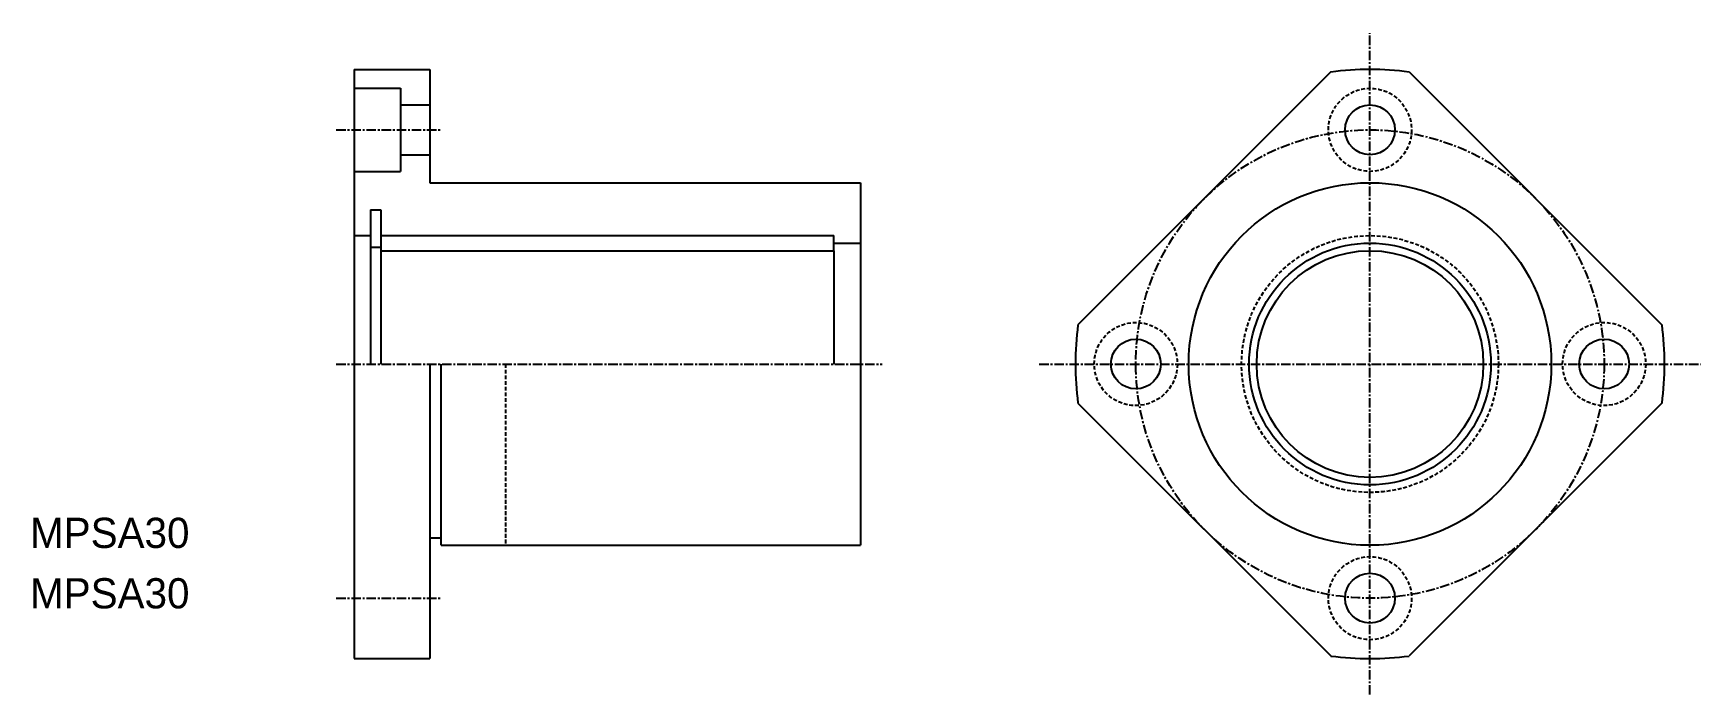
# Model space of a CAD drawing. Extents: x 10 to 231, y -1 to 86.
import ezdxf

# ---------------------------------------------------------------- set-up
doc = ezdxf.new("R2010")
doc.units = 0
doc.linetypes.add('CENTER', pattern=[2, 1.25, -0.25, 0.25, -0.25])
doc.linetypes.add('DASHED', pattern=[0.75, 0.5, -0.25])
doc.layers.get('0').update_dxf_attribs({"linetype": 'CONTINUOUS'})
doc.layers.add('CENTER', color=1, linetype='CENTER')

msp = doc.modelspace()

# ---------------------------------------------------------------- linework, layer by layer
at = {"color": 7, "linetype": 'CONTINUOUS'}
for p, q in [((52.92, 81.35), (52.92, 3.35)), ((52.92, 81.35), (62.92, 81.35)), ((62.92, 81.35), (62.92, 66.35)), ((182.18, 81.01), (148.71, 47.54)), ((192.55, 81.01), (226.02, 47.54)), ((52.92, 78.85), (59.02, 78.85)), ((59.02, 78.85), (59.02, 67.85)), ((59.02, 76.65), (62.92, 76.65)), ((59.02, 70.05), (62.92, 70.05)), ((52.92, 67.85), (59.02, 67.85)), ((62.92, 66.35), (119.92, 66.35)), ((119.92, 66.35), (119.92, 18.35)), ((55.07, 62.75), (55.07, 42.35)), ((55.07, 62.75), (56.42, 62.75)), ((56.42, 62.75), (56.42, 42.35)), ((52.92, 59.35), (55.07, 59.35)), ((55.07, 57.83), (56.42, 57.83)), ((56.42, 59.35), (116.42, 59.35)), ((116.42, 57.35), (116.42, 59.35)), ((116.42, 58.35), (119.92, 58.35)), ((56.42, 57.35), (116.42, 57.35)), ((116.42, 57.35), (116.42, 42.35)), ((62.92, 42.35), (62.92, 3.35)), ((64.42, 18.35), (64.42, 42.35)), ((148.71, 37.17), (182.18, 3.7)), ((226.02, 37.17), (192.55, 3.7)), ((62.92, 19.35), (64.42, 19.35)), ((64.42, 18.35), (119.92, 18.35)), ((52.92, 3.35), (62.92, 3.35))]:
    msp.add_line(p, q, dxfattribs=at)
at = {"color": 3, "linetype": 'DASHED'}
msp.add_line((72.92, 42.35), (72.92, 18.35), dxfattribs=at)
for centre, radius in [((187.37, 73.35), 5.5), ((187.37, 42.35), 17), ((156.37, 42.35), 5.5), ((218.37, 42.35), 5.5), ((187.37, 11.35), 5.5)]:
    msp.add_circle(centre, radius, dxfattribs=at)
at = {"color": 7, "linetype": 'CONTINUOUS'}
for centre, radius in [((187.37, 73.35), 3.3), ((187.37, 42.35), 24), ((187.37, 42.35), 16), ((187.37, 42.35), 15), ((156.37, 42.35), 3.3), ((218.37, 42.35), 3.3), ((187.37, 11.35), 3.3)]:
    msp.add_circle(centre, radius, dxfattribs=at)
for start, end in [(82.3569, 97.6431), (172.3569, 187.6431), (352.3569, 7.6431), (262.3569, 277.6431)]:
    msp.add_arc((187.37, 42.35), 39, start, end, dxfattribs=at)
at = {"layer": 'CENTER', "color": 1, "linetype": 'CENTER'}
for p, q in [((187.37, -1.42), (187.37, 86.13)), ((50.54, 73.35), (64.49, 73.35)), ((50.54, 42.35), (122.78, 42.35)), ((143.59, 42.35), (231.14, 42.35)), ((50.54, 11.35), (64.49, 11.35))]:
    msp.add_line(p, q, dxfattribs=at)
msp.add_circle((187.37, 42.35), 31, dxfattribs=at)

# ---------------------------------------------------------------- texts
at = {"color": 7, "linetype": 'CONTINUOUS'}
for p in [(10, 18), (10, 10)]:
    msp.add_text('MPSA30', height=4, dxfattribs=at).set_placement(p)

doc.saveas('drawing.dxf')
